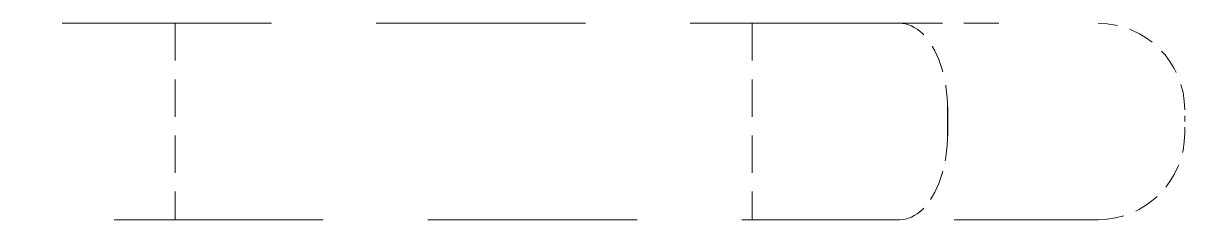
# Model space of a CAD drawing. Header units: millimetres. Extents: x -116965 to 323937, y 291661 to 566926.
# Drawn here: x -25148.47 to -25128.34, y 325254.05 to 325257.45 of the extents above; entities that cross this region are included whole.
import ezdxf

# ---------------------------------------------------------------- set-up
doc = ezdxf.new("R2010")
doc.units = ezdxf.units.MM
doc.linetypes.add('DASHED', pattern=[0.75, 0.5, -0.25])
doc.layers.add('Hidden Edges(Schneider)', color=7, linetype='DASHED', lineweight=18)

msp = doc.modelspace()

# ---------------------------------------------------------------- linework, layer by layer
at = {"layer": 'Hidden Edges(Schneider)', "ltscale": 7.2553}
for p, q in [((-25133.285917, 325257.447879), (-25152.341208, 325257.447879)), ((-25152.341208, 325254.047879), (-25133.285917, 325254.047879))]:
    msp.add_line(p, q, dxfattribs=at)
at = {"layer": 'Hidden Edges(Schneider)', "ltscale": 1.294467}
for p, q in [((-25145.841223, 325257.447879), (-25145.841223, 325254.047879)), ((-25135.841223, 325257.447879), (-25135.841223, 325254.047879))]:
    msp.add_line(p, q, dxfattribs=at)
at = {"layer": 'Hidden Edges(Schneider)', "ltscale": 1.487079}
msp.add_line((-25133.285917, 325257.447879), (-25131.561559, 325257.447879), dxfattribs=at)
at = {"layer": 'Hidden Edges(Schneider)', "ltscale": 0.152202}
for p, q in [((-25132.450759, 325255.547879), (-25132.450759, 325255.947879)), ((-25132.450741, 325255.947879), (-25132.450741, 325255.547879)), ((-25132.450715, 325255.947879), (-25132.450715, 325255.547879)), ((-25132.450698, 325255.547879), (-25132.450698, 325255.947879)), ((-25132.450681, 325255.547879), (-25132.450681, 325255.947879)), ((-25132.450654, 325255.547879), (-25132.450654, 325255.947879)), ((-25132.450637, 325255.947879), (-25132.450637, 325255.547879)), ((-25128.341223, 325255.547879), (-25128.341223, 325255.947879))]:
    msp.add_line(p, q, dxfattribs=at)
at = {"layer": 'Hidden Edges(Schneider)'}
msp.add_line((-25133.285948, 325254.047879), (-25133.285987, 325254.047879), dxfattribs=at)
at = {"layer": 'Hidden Edges(Schneider)', "ltscale": 4.996745}
msp.add_line((-25129.841223, 325254.047879), (-25133.285917, 325254.047879), dxfattribs=at)
at = {"layer": 'Hidden Edges(Schneider)', "ltscale": 0.963114, "flags": 128}
for points in [[(-25133.285918, 325257.447879), (-25133.233705, 325257.445049), (-25133.181744, 325257.436559), (-25133.130188, 325257.422402), (-25133.079176, 325257.402571), (-25133.02887, 325257.377065), (-25132.979441, 325257.345896), (-25132.931047, 325257.309072), (-25132.88384, 325257.2666), (-25132.83804, 325257.218554), (-25132.793857, 325257.165042), (-25132.751466, 325257.106138), (-25132.71103, 325257.041912), (-25132.672721, 325256.972438), (-25132.636715, 325256.897791), (-25132.603313, 325256.818373), (-25132.572762, 325256.734569), (-25132.54522, 325256.646596), (-25132.520849, 325256.554674), (-25132.499801, 325256.459022), (-25132.482311, 325256.360311), (-25132.468592, 325256.259479), (-25132.458703, 325256.156889), (-25132.452723, 325256.052902), (-25132.450716, 325255.947879)], [(-25133.285918, 325254.047879), (-25133.233705, 325254.05071), (-25133.181744, 325254.059199), (-25133.130188, 325254.073356), (-25133.079176, 325254.093187), (-25133.02887, 325254.118693), (-25132.979441, 325254.149863), (-25132.931047, 325254.186687), (-25132.88384, 325254.229159), (-25132.83804, 325254.277204), (-25132.793857, 325254.330716), (-25132.751466, 325254.38962), (-25132.71103, 325254.453846), (-25132.672721, 325254.523321), (-25132.636715, 325254.597968), (-25132.603313, 325254.677385), (-25132.572762, 325254.761189), (-25132.54522, 325254.849162), (-25132.520849, 325254.941084), (-25132.499801, 325255.036737), (-25132.482311, 325255.135447), (-25132.468592, 325255.236279), (-25132.458703, 325255.338869), (-25132.452723, 325255.442856), (-25132.450716, 325255.547879)]]:
    msp.add_lwpolyline(points, dxfattribs=at)
at = {"layer": 'Hidden Edges(Schneider)', "ltscale": 0.963137, "flags": 128}
for points in [[(-25133.285917, 325257.447879), (-25133.233703, 325257.445052), (-25133.181742, 325257.436565), (-25133.130181, 325257.422411), (-25133.079169, 325257.402582), (-25133.028863, 325257.377078), (-25132.979434, 325257.34591), (-25132.931035, 325257.309088), (-25132.883828, 325257.266617), (-25132.838023, 325257.218572), (-25132.793839, 325257.165062), (-25132.751443, 325257.106157), (-25132.711007, 325257.041931), (-25132.672698, 325256.972457), (-25132.636687, 325256.897809), (-25132.603285, 325256.818391), (-25132.572734, 325256.734585), (-25132.545191, 325256.646611), (-25132.52082, 325256.554688), (-25132.499768, 325256.459033), (-25132.482282, 325256.360321), (-25132.468559, 325256.259486), (-25132.458674, 325256.156894), (-25132.45269, 325256.052905), (-25132.450682, 325255.947879)], [(-25133.285893, 325257.447879), (-25133.233679, 325257.445052), (-25133.181718, 325257.436565), (-25133.130157, 325257.422411), (-25133.079145, 325257.402582), (-25133.028838, 325257.377078), (-25132.979409, 325257.34591), (-25132.93101, 325257.309088), (-25132.883802, 325257.266617), (-25132.837997, 325257.218572), (-25132.793813, 325257.165062), (-25132.751417, 325257.106157), (-25132.710981, 325257.041931), (-25132.672672, 325256.972457), (-25132.636661, 325256.897809), (-25132.603258, 325256.818391), (-25132.572707, 325256.734585), (-25132.545165, 325256.646611), (-25132.520794, 325256.554688), (-25132.499741, 325256.459033), (-25132.482256, 325256.360321), (-25132.468532, 325256.259486), (-25132.458647, 325256.156894), (-25132.452663, 325256.052905), (-25132.450655, 325255.947879)], [(-25133.285877, 325257.447879), (-25133.233663, 325257.445052), (-25133.181701, 325257.436565), (-25133.130141, 325257.422411), (-25133.079128, 325257.402582), (-25133.028821, 325257.377078), (-25132.979392, 325257.34591), (-25132.930993, 325257.309088), (-25132.883786, 325257.266617), (-25132.83798, 325257.218572), (-25132.793796, 325257.165062), (-25132.7514, 325257.106157), (-25132.710964, 325257.041931), (-25132.672655, 325256.972457), (-25132.636644, 325256.897809), (-25132.603241, 325256.818391), (-25132.57269, 325256.734585), (-25132.545147, 325256.646611), (-25132.520776, 325256.554688), (-25132.499724, 325256.459033), (-25132.482238, 325256.360321), (-25132.468514, 325256.259486), (-25132.458629, 325256.156894), (-25132.452645, 325256.052905), (-25132.450638, 325255.947879)], [(-25132.450682, 325255.547879), (-25132.45269, 325255.442854), (-25132.458674, 325255.338864), (-25132.468559, 325255.236272), (-25132.482282, 325255.135438), (-25132.499768, 325255.036725), (-25132.52082, 325254.94107), (-25132.545191, 325254.849147), (-25132.572734, 325254.761173), (-25132.603285, 325254.677368), (-25132.636687, 325254.597949), (-25132.672698, 325254.523302), (-25132.711007, 325254.453827), (-25132.751443, 325254.389601), (-25132.793839, 325254.330697), (-25132.838023, 325254.277186), (-25132.883828, 325254.229141), (-25132.931035, 325254.186671), (-25132.979434, 325254.149848), (-25133.028863, 325254.118681), (-25133.079169, 325254.093177), (-25133.130181, 325254.073347), (-25133.181742, 325254.059193), (-25133.233703, 325254.050706), (-25133.285917, 325254.047879)], [(-25132.450655, 325255.547879), (-25132.452663, 325255.442854), (-25132.458647, 325255.338864), (-25132.468532, 325255.236272), (-25132.482256, 325255.135438), (-25132.499741, 325255.036725), (-25132.520794, 325254.94107), (-25132.545165, 325254.849147), (-25132.572707, 325254.761173), (-25132.603258, 325254.677368), (-25132.636661, 325254.597949), (-25132.672672, 325254.523302), (-25132.710981, 325254.453827), (-25132.751417, 325254.389601), (-25132.793813, 325254.330697), (-25132.837997, 325254.277186), (-25132.883802, 325254.229141), (-25132.93101, 325254.186671), (-25132.979409, 325254.149848), (-25133.028838, 325254.118681), (-25133.079145, 325254.093177), (-25133.130157, 325254.073347), (-25133.181718, 325254.059193), (-25133.233679, 325254.050706), (-25133.285893, 325254.047879)], [(-25133.285877, 325254.047879), (-25133.233663, 325254.050706), (-25133.181701, 325254.059193), (-25133.130141, 325254.073347), (-25133.079128, 325254.093177), (-25133.028821, 325254.118681), (-25132.979392, 325254.149848), (-25132.930993, 325254.186671), (-25132.883786, 325254.229141), (-25132.83798, 325254.277186), (-25132.793796, 325254.330697), (-25132.7514, 325254.389601), (-25132.710964, 325254.453827), (-25132.672655, 325254.523302), (-25132.636644, 325254.597949), (-25132.603241, 325254.677368), (-25132.57269, 325254.761173), (-25132.545147, 325254.849147), (-25132.520776, 325254.94107), (-25132.499724, 325255.036725), (-25132.482238, 325255.135438), (-25132.468514, 325255.236272), (-25132.458629, 325255.338864), (-25132.452645, 325255.442854), (-25132.450638, 325255.547879)]]:
    msp.add_lwpolyline(points, dxfattribs=at)
at = {"layer": 'Hidden Edges(Schneider)', "ltscale": 0.963083, "flags": 128}
for points in [[(-25133.285915, 325257.447879), (-25133.233706, 325257.445045), (-25133.181751, 325257.436551), (-25133.130191, 325257.422391), (-25133.079184, 325257.402556), (-25133.028883, 325257.377048), (-25132.979454, 325257.345876), (-25132.931065, 325257.30905), (-25132.883859, 325257.266577), (-25132.838059, 325257.21853), (-25132.79388, 325257.165018), (-25132.75149, 325257.106113), (-25132.711059, 325257.041887), (-25132.67275, 325256.972413), (-25132.636744, 325256.897766), (-25132.603347, 325256.81835), (-25132.572796, 325256.734547), (-25132.545259, 325256.646576), (-25132.520888, 325256.554656), (-25132.499841, 325256.459006), (-25132.482355, 325256.360299), (-25132.468632, 325256.259469), (-25132.458747, 325256.156882), (-25132.452768, 325256.052899), (-25132.45076, 325255.947879)], [(-25132.45076, 325255.547879), (-25132.452768, 325255.442859), (-25132.458747, 325255.338876), (-25132.468632, 325255.236289), (-25132.482355, 325255.13546), (-25132.499841, 325255.036752), (-25132.520888, 325254.941102), (-25132.545259, 325254.849182), (-25132.572796, 325254.761211), (-25132.603347, 325254.677408), (-25132.636744, 325254.597992), (-25132.67275, 325254.523346), (-25132.711059, 325254.453872), (-25132.75149, 325254.389646), (-25132.79388, 325254.330741), (-25132.838059, 325254.277228), (-25132.883859, 325254.229182), (-25132.931065, 325254.186708), (-25132.979454, 325254.149882), (-25133.028883, 325254.118711), (-25133.079184, 325254.093202), (-25133.130191, 325254.073367), (-25133.181751, 325254.059207), (-25133.233706, 325254.050714), (-25133.285915, 325254.047879)]]:
    msp.add_lwpolyline(points, dxfattribs=at)
at = {"layer": 'Hidden Edges(Schneider)', "ltscale": 0.963078, "flags": 128}
for points in [[(-25133.285894, 325257.447879), (-25133.233681, 325257.445044), (-25133.181725, 325257.43655), (-25133.13017, 325257.422389), (-25133.079158, 325257.402554), (-25133.028857, 325257.377044), (-25132.979433, 325257.345873), (-25132.931044, 325257.309046), (-25132.883837, 325257.266572), (-25132.838042, 325257.218525), (-25132.793858, 325257.165013), (-25132.751468, 325257.106108), (-25132.711037, 325257.041882), (-25132.672733, 325256.972407), (-25132.636727, 325256.897762), (-25132.603325, 325256.818345), (-25132.572779, 325256.734543), (-25132.545242, 325256.646573), (-25132.520871, 325256.554653), (-25132.499823, 325256.459003), (-25132.482338, 325256.360296), (-25132.468614, 325256.259467), (-25132.458729, 325256.156881), (-25132.45275, 325256.052898), (-25132.450742, 325255.947879)], [(-25133.285894, 325254.047879), (-25133.233681, 325254.050714), (-25133.181725, 325254.059209), (-25133.13017, 325254.073369), (-25133.079158, 325254.093205), (-25133.028857, 325254.118714), (-25132.979433, 325254.149886), (-25132.931044, 325254.186712), (-25132.883837, 325254.229186), (-25132.838042, 325254.277233), (-25132.793858, 325254.330746), (-25132.751468, 325254.389651), (-25132.711037, 325254.453877), (-25132.672733, 325254.523351), (-25132.636727, 325254.597997), (-25132.603325, 325254.677413), (-25132.572779, 325254.761215), (-25132.545242, 325254.849186), (-25132.520871, 325254.941105), (-25132.499823, 325255.036755), (-25132.482338, 325255.135462), (-25132.468614, 325255.236291), (-25132.458729, 325255.338877), (-25132.45275, 325255.44286), (-25132.450742, 325255.547879)]]:
    msp.add_lwpolyline(points, dxfattribs=at)
at = {"layer": 'Hidden Edges(Schneider)', "ltscale": 0.963107, "flags": 128}
for points in [[(-25133.285894, 325257.447879), (-25133.23368, 325257.445048), (-25133.181724, 325257.436557), (-25133.130163, 325257.4224), (-25133.079151, 325257.402568), (-25133.028845, 325257.377061), (-25132.979421, 325257.345891), (-25132.931027, 325257.309067), (-25132.88382, 325257.266594), (-25132.838019, 325257.218549), (-25132.793836, 325257.165037), (-25132.751445, 325257.106132), (-25132.711009, 325257.041906), (-25132.6727, 325256.972432), (-25132.636694, 325256.897785), (-25132.603292, 325256.818368), (-25132.572745, 325256.734564), (-25132.545203, 325256.646592), (-25132.520832, 325256.554671), (-25132.499785, 325256.459018), (-25132.482294, 325256.360309), (-25132.468576, 325256.259477), (-25132.458686, 325256.156888), (-25132.452706, 325256.052901), (-25132.450699, 325255.947879)], [(-25132.450699, 325255.547879), (-25132.452706, 325255.442857), (-25132.458686, 325255.338871), (-25132.468576, 325255.236281), (-25132.482294, 325255.13545), (-25132.499785, 325255.03674), (-25132.520832, 325254.941088), (-25132.545203, 325254.849166), (-25132.572745, 325254.761194), (-25132.603292, 325254.67739), (-25132.636694, 325254.597973), (-25132.6727, 325254.523326), (-25132.711009, 325254.453852), (-25132.751445, 325254.389626), (-25132.793836, 325254.330721), (-25132.838019, 325254.27721), (-25132.88382, 325254.229164), (-25132.931027, 325254.186692), (-25132.979421, 325254.149867), (-25133.028845, 325254.118697), (-25133.079151, 325254.093191), (-25133.130163, 325254.073358), (-25133.181724, 325254.059201), (-25133.23368, 325254.05071), (-25133.285894, 325254.047879)]]:
    msp.add_lwpolyline(points, dxfattribs=at)
at = {"layer": 'Hidden Edges(Schneider)', "ltscale": 0.897033}
for centre, start, end in [((-25129.841223, 325255.947879), 0, 90), ((-25129.841223, 325255.547879), 270, 0)]:
    msp.add_arc(centre, 1.5, start, end, dxfattribs=at)

doc.saveas('drawing.dxf')
